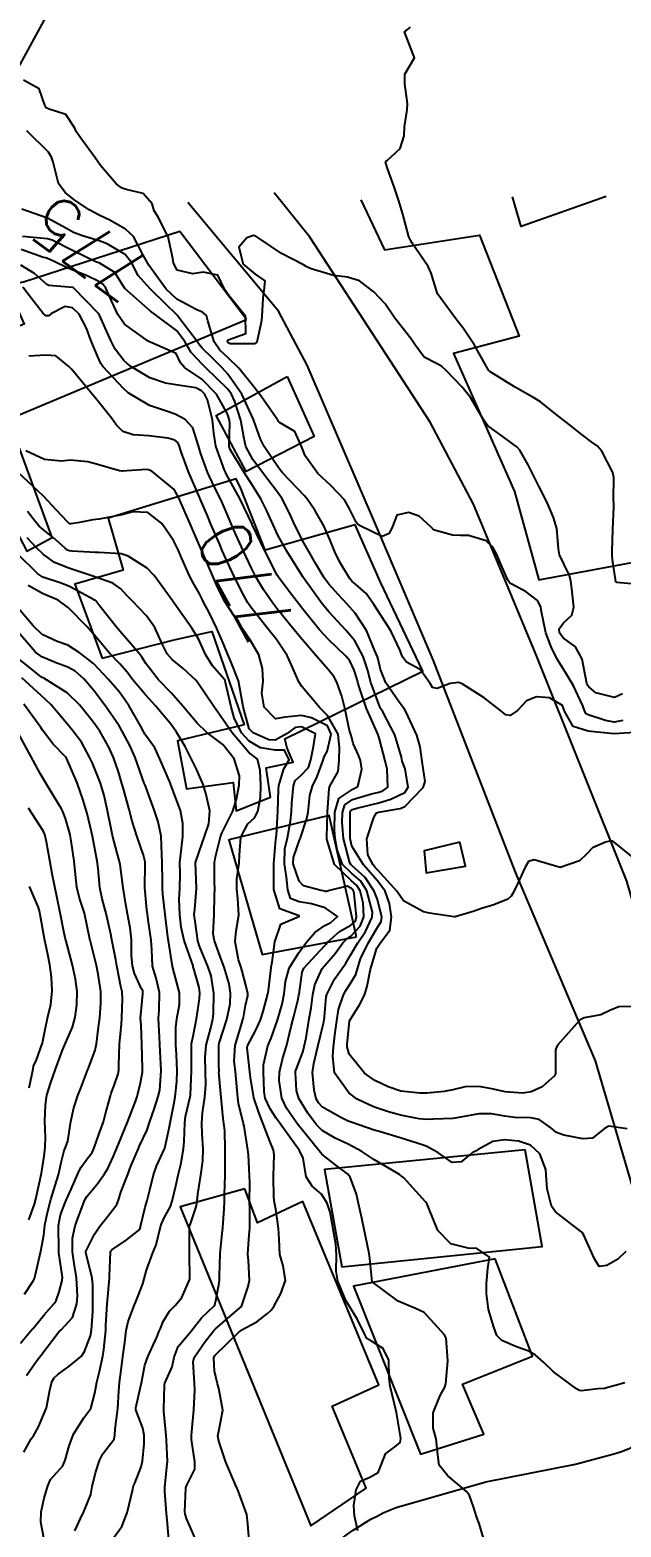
# Model space of a CAD drawing. Header units: metres. Extents: x 318500 to 325275, y 7408834 to 7428799.
# Drawn here: x 323623 to 323668.3, y 7420897.5 to 7421012.5 of the extents above; entities that cross this region are included whole.
import ezdxf
from ezdxf.enums import TextEntityAlignment as Align

# ---------------------------------------------------------------- set-up
doc = ezdxf.new("R2010")
doc.units = ezdxf.units.M
doc.header["$MEASUREMENT"] = 0
doc.linetypes.add('CONTINUO', pattern=[0])
for name, color, linetype in [('Cotas', 45, 'Continuous'), ('Curvas de Nivel 1m', 11, 'Continuous'), ('Curvas de Nivel 5m', 15, 'Continuous'), ('Edificações', 30, 'Continuous'), ('TEXTO', 45, 'Continuous'), ('Vias Primárias', 230, 'Continuous')]:
    doc.layers.add(name, color=color, linetype=linetype)
doc.styles.add('Style-STANDARD', font='STANDARD.shx')

msp = doc.modelspace()

# ---------------------------------------------------------------- linework, layer by layer
at = {"layer": 'Curvas de Nivel 1m', "flags": 128}
for points, elevation in [([(323669.95, 7420969.88), (323668.01, 7420970.07), (323667.95, 7420970.09), (323667.92, 7420970.13), (323667.66, 7420971.83), (323667.64, 7420972.13), (323667.65, 7420972.46), (323667.69, 7420974.13), (323667.77, 7420975.88), (323667.76, 7420976.13), (323667.74, 7420976.42), (323667.78, 7420978.13), (323667.7, 7420978.5), (323666.84, 7420980.15), (323666.48, 7420980.55), (323666.09, 7420980.84), (323665.33, 7420981.41), (323664.35, 7420982.19), (323664.1, 7420982.38), (323663.32, 7420982.99), (323662.13, 7420983.93), (323661.68, 7420984.22), (323660.14, 7420985.1), (323658.25, 7420986.27), (323658.2, 7420986.31), (323658.16, 7420986.38), (323657.08, 7420988.28), (323656.2, 7420989.59), (323655.64, 7420990.3), (323654.24, 7420992.22), (323654.2, 7420992.32), (323653.75, 7420993.82), (323653.51, 7420994.33), (323652.29, 7420996.12), (323652.15, 7420996.35), (323652.03, 7420996.62), (323651.57, 7420998.36), (323651.25, 7420999.44), (323650.94, 7421000.36), (323650.36, 7421001.93), (323650.24, 7421002.37), (323650.3, 7421002.44), (323650.37, 7421002.48), (323651.36, 7421003.39), (323651.68, 7421004.36), (323651.71, 7421005.05), (323651.9, 7421006.36), (323651.94, 7421006.85), (323651.73, 7421008.36), (323651.72, 7421009.1), (323652.48, 7421010.35), (323651.69, 7421012.36), (323652.16, 7421012.7)], 778), ([(323668.44, 7420961.51), (323667.83, 7420961.24), (323666.39, 7420961.59), (323665.84, 7420962.05), (323665.76, 7420962.16), (323665.7, 7420962.3), (323665.33, 7420964.17), (323664.82, 7420965.12), (323663.89, 7420965.81), (323663.61, 7420966.19), (323663.58, 7420966.51), (323663.9, 7420966.97), (323664.54, 7420967.55), (323664.7, 7420968.18), (323664.54, 7420969.59), (323664.46, 7420970.18), (323664.37, 7420970.6), (323663.96, 7420971.45), (323663.6, 7420972.19), (323663.51, 7420972.66), (323663.4, 7420974.2), (323663.15, 7420975.05), (323662.64, 7420976.2), (323662.04, 7420977.41), (323661.62, 7420978.22), (323661.19, 7420979.1), (323660.56, 7420980.23), (323660.33, 7420980.48), (323660.08, 7420980.67), (323659.18, 7420981.34), (323658.1, 7420982.1), (323657.96, 7420982.27), (323657.75, 7420982.62), (323656.76, 7420984.28), (323656.14, 7420985.06), (323654.93, 7420986.31), (323654.53, 7420986.68), (323654.17, 7420986.89), (323653.21, 7420987.38), (323652.5, 7420988.35), (323652.19, 7420988.81), (323650.96, 7420990.36), (323650.23, 7420991.47), (323649.34, 7420992.38), (323648.71, 7420992.86), (323648.25, 7420993.22), (323647.33, 7420993.5), (323646.25, 7420993.63), (323644.55, 7420994.16), (323644.26, 7420994.28), (323644.15, 7420994.34), (323643.94, 7420994.45), (323642.27, 7420995.32), (323640.53, 7420996.51), (323640.29, 7420996.67), (323640.11, 7420996.7), (323639.6, 7420996.52), (323638.99, 7420995.82), (323639.33, 7420994.52), (323640.25, 7420993.73), (323640.99, 7420993.24), (323640.91, 7420992.5), (323640.83, 7420991.9), (323640.76, 7420990.5), (323640.69, 7420990.02), (323640.37, 7420988.51), (323640.18, 7420988.4), (323638.33, 7420988.38), (323638.18, 7420988.47), (323638.15, 7420988.5), (323638.13, 7420988.53), (323638.12, 7420988.6), (323638.18, 7420988.69), (323639.53, 7420989.18), (323639.5, 7420990.52), (323638.23, 7420992.11), (323637.92, 7420992.53), (323637.38, 7420993.67), (323636.25, 7420993.89), (323635.46, 7420993.78), (323634.25, 7420994.05), (323633.98, 7420994.59), (323633.91, 7420994.94), (323633.56, 7420996.6), (323632.76, 7420998.16), (323632.48, 7420998.61), (323632.33, 7420999.14), (323631.65, 7420999.94), (323630.34, 7421000.24), (323630.04, 7421000.35), (323629.6, 7421000.65), (323628.36, 7421002.09), (323627.96, 7421002.67), (323626.78, 7421004.3), (323626.5, 7421004.69), (323626.4, 7421004.95), (323625.7, 7421005.99), (323624.42, 7421006.42), (323624.21, 7421006.52), (323624.11, 7421006.72), (323623.67, 7421007.97), (323622.45, 7421008.64)], 777), ([(323668.47, 7420959.46), (323667.8, 7420959.35), (323667.12, 7420959.46), (323665.81, 7420959.91), (323665.64, 7420959.99), (323665.54, 7420960.16), (323665.4, 7420960.59), (323664.65, 7420962.18), (323663.86, 7420963.5), (323663.41, 7420964.19), (323662.96, 7420965.12), (323662.56, 7420966.2), (323662.19, 7420967.93), (323662.16, 7420968.21), (323661.92, 7420968.69), (323661.05, 7420969.34), (323659.94, 7420969.95), (323659.76, 7420970.07), (323659.62, 7420970.24), (323659.11, 7420971.41), (323658.76, 7420972.26), (323658.48, 7420972.77), (323657.98, 7420973.26), (323656.61, 7420973.67), (323655.99, 7420973.67), (323655.39, 7420973.7), (323654, 7420974.09), (323653.87, 7420974.19), (323653.76, 7420974.32), (323652.82, 7420975.15), (323652.01, 7420975.43), (323651.12, 7420975.24), (323650.79, 7420974.36), (323650.53, 7420973.83), (323649.99, 7420973.61), (323648.34, 7420974.39), (323648.13, 7420974.53), (323648, 7420974.71), (323647.44, 7420975.83), (323647.09, 7420976.41), (323646.04, 7420977.52), (323645.06, 7420978.44), (323644.07, 7420979.79), (323643.81, 7420980.45), (323643.28, 7420981.65), (323642.1, 7420982.35), (323642.04, 7420982.43), (323642.01, 7420982.48), (323641.8, 7420982.78), (323640.59, 7420984.5), (323640.14, 7420985.1), (323638.99, 7420986.52), (323638.17, 7420987.33), (323637.54, 7420987.91), (323637.09, 7420988.55), (323636.6, 7420990.16), (323636.5, 7420990.56), (323636.21, 7420990.83), (323635.77, 7420991.01), (323634.23, 7420991.83), (323633.41, 7420992.6), (323632.26, 7420994.18), (323632.08, 7420994.44), (323631.97, 7420994.61), (323631.63, 7420995.25), (323630.9, 7420996.63), (323630.3, 7420997.21), (323629.09, 7420997.88), (323628.31, 7420998.24), (323627.51, 7420998.68), (323626.33, 7420999.47), (323625.65, 7421000.02), (323625.15, 7421000.71), (323624.74, 7421002.34), (323624.62, 7421002.72), (323624.38, 7421003.1), (323622.72, 7421004.75)], 776), ([(323669.66, 7420948.61), (323667.79, 7420950.13), (323667.68, 7420950.2), (323667.57, 7420950.24), (323667.14, 7420950.14), (323666.13, 7420949.69), (323665.67, 7420949.2), (323665.13, 7420948.7), (323663.65, 7420948.19), (323661.66, 7420948.77), (323661.23, 7420948.64), (323660.95, 7420948.22), (323660.4, 7420946.99), (323660.04, 7420946.23), (323659.88, 7420945.98), (323659.62, 7420945.74), (323658.56, 7420945.31), (323657.61, 7420945.04), (323657.04, 7420944.84), (323655.6, 7420944.39), (323655.51, 7420944.39), (323653.61, 7420944.67), (323653.15, 7420944.79), (323651.62, 7420945.61), (323651.11, 7420946.36), (323649.65, 7420947.98), (323649.45, 7420948.18), (323649.3, 7420948.38), (323648.89, 7420949.16), (323648.81, 7420950.38), (323649.35, 7420952.02), (323649.55, 7420952.37), (323649.71, 7420952.43), (323651.37, 7420952.7), (323651.72, 7420952.86), (323653.13, 7420954.33), (323653.29, 7420954.78), (323653.06, 7420956.33), (323652.9, 7420957.46), (323652.65, 7420958.34), (323651.81, 7420960.15), (323651.69, 7420960.35), (323651.3, 7420960.87), (323650.28, 7420962.37), (323649.85, 7420963.39), (323649.67, 7420964.19), (323649.62, 7420964.37), (323649.43, 7420964.81), (323648.78, 7420966.39), (323647.91, 7420967.72), (323647.31, 7420968.41), (323646.63, 7420969.13), (323645.93, 7420969.9), (323645.54, 7420970.43), (323644.89, 7420971.5), (323644.36, 7420972.45), (323643.98, 7420973.12), (323643.28, 7420974.46), (323642.89, 7420975.34), (323642.32, 7420976.48), (323642.03, 7420976.89), (323640.8, 7420978.5), (323640.06, 7420979.5), (323639.52, 7420980.52), (323639.37, 7420981.23), (323639.14, 7420982.52), (323638.68, 7420983.96), (323638.43, 7420984.53), (323638.14, 7420984.92), (323636.45, 7420986.56), (323636.3, 7420986.7), (323636.16, 7420986.83), (323635.32, 7420987.72), (323634.83, 7420988.58), (323634.19, 7420989.41), (323632.6, 7420990.61), (323632.21, 7420990.91), (323630.24, 7420992.64), (323629.46, 7420993.86), (323628.26, 7420994.6), (323628.07, 7420994.67), (323626.27, 7420995.53), (323624.66, 7420996.34), (323624.29, 7420996.46), (323622.39, 7420996.64)], 774), ([(323669.51, 7420937.51), (323668.15, 7420937.48), (323667.51, 7420937.23), (323666.78, 7420936.87), (323665.5, 7420936.64), (323665.18, 7420936.48), (323664.89, 7420936.17), (323663.47, 7420934.56), (323663.33, 7420934.34), (323663.3, 7420934.19), (323663.28, 7420932.34), (323663.22, 7420932.18), (323662.28, 7420931.34), (323661.42, 7420930.95), (323660.79, 7420930.85), (323659.42, 7420930.95), (323658.52, 7420931.16), (323657.43, 7420931.37), (323656.35, 7420931.35), (323655.42, 7420931.12), (323654.75, 7420930.97), (323653.42, 7420930.85), (323652.89, 7420930.85), (323651.42, 7420931.02), (323650.44, 7420931.34), (323649.43, 7420931.83), (323648.63, 7420932.38), (323647.46, 7420933.84), (323647.29, 7420934.4), (323647.29, 7420934.58), (323647.49, 7420936.4), (323648.26, 7420937.64), (323648.62, 7420938.38), (323648.83, 7420939.08), (323649.08, 7420940.38), (323649.57, 7420941.98), (323649.83, 7420942.37), (323650.58, 7420943.36), (323650.71, 7420944.36), (323650.55, 7420945.43), (323650.21, 7420946.36), (323649.64, 7420947.15), (323649.06, 7420947.8), (323648.56, 7420948.39), (323647.67, 7420949.81), (323647.53, 7420950.4), (323647.52, 7420952.23), (323647.53, 7420952.4), (323647.56, 7420952.54), (323647.7, 7420952.63), (323648.04, 7420952.73), (323649.72, 7420953.16), (323650.66, 7420953.42), (323651.73, 7420953.93), (323651.99, 7420954.35), (323651.75, 7420955.75), (323651.53, 7420956.35), (323651.46, 7420956.66), (323650.96, 7420958.36), (323650.04, 7420960.13), (323649.89, 7420960.37), (323649.81, 7420960.53), (323649.13, 7420962.38), (323648.86, 7420963.39), (323648.53, 7420964.39), (323647.88, 7420965.58), (323647.19, 7420966.41), (323645.91, 7420967.78), (323645.38, 7420968.44), (323643.94, 7420970.43), (323643.89, 7420970.51), (323642.68, 7420972.47), (323641.99, 7420973.7), (323641.61, 7420974.49), (323641.12, 7420975.61), (323640.67, 7420976.5), (323640.04, 7420977.52), (323639.39, 7420978.52), (323638.31, 7420980.29), (323638.25, 7420980.53), (323638.3, 7420982.32), (323638.28, 7420982.53), (323638.11, 7420983.01), (323637.26, 7420984.54), (323636.15, 7420985.68), (323634.82, 7420986.58), (323634.52, 7420986.94), (323634.17, 7420987.65), (323632.32, 7420988.47), (323632.18, 7420988.52), (323632.12, 7420988.55), (323632.02, 7420988.61), (323630.2, 7420989.91), (323629.71, 7420990.65), (323629.24, 7420991.64), (323628.77, 7420992.66), (323628.56, 7420992.98), (323628.25, 7420993.19), (323627.3, 7420993.63), (323626.25, 7420994.06), (323625.8, 7420994.24), (323624.82, 7420994.71), (323624.26, 7420994.96), (323623.93, 7420995.06), (323622.27, 7420995.63)], 773), ([(323668.8, 7420928.12), (323667.39, 7420928.32), (323667.04, 7420928.14), (323666.14, 7420927.39), (323665.38, 7420927.36), (323663.94, 7420927.62), (323663.38, 7420927.84), (323662.94, 7420928.19), (323662.04, 7420928.84), (323661.4, 7420928.95), (323660.16, 7420928.99), (323659.4, 7420929.1), (323658.39, 7420929.26), (323657.4, 7420929.26), (323656.15, 7420929.03), (323655.4, 7420928.91), (323653.94, 7420928.85), (323653.4, 7420928.84), (323652.84, 7420928.88), (323651.4, 7420929.17), (323650.47, 7420929.43), (323649.4, 7420929.78), (323648.98, 7420929.95), (323648.07, 7420930.39), (323647.42, 7420930.87), (323646.34, 7420932.41), (323646.21, 7420933.66), (323646.25, 7420934.41), (323646.38, 7420935.51), (323646.5, 7420936.41), (323646.64, 7420937.27), (323647.01, 7420938.41), (323647.19, 7420938.74), (323647.53, 7420939.24), (323647.97, 7420939.97), (323648.09, 7420940.39), (323648.33, 7420941.16), (323648.91, 7420942.38), (323649.16, 7420942.8), (323649.59, 7420943.5), (323649.92, 7420944.04), (323649.95, 7420944.37), (323649.62, 7420945.72), (323649.38, 7420946.37), (323648.68, 7420947.42), (323647.65, 7420948.33), (323647.57, 7420948.4), (323647.51, 7420948.54), (323647.02, 7420950.41), (323646.92, 7420951.64), (323646.95, 7420952.41), (323647.12, 7420953), (323647.72, 7420953.41), (323649.17, 7420953.83), (323649.73, 7420953.97), (323650.03, 7420954.06), (323650.42, 7420954.36), (323650.38, 7420955.73), (323650.21, 7420956.37), (323649.78, 7420958.04), (323649.7, 7420958.29), (323649.67, 7420958.37), (323649.6, 7420958.56), (323648.78, 7420960.39), (323648.26, 7420961.97), (323648.13, 7420962.4), (323648.07, 7420962.62), (323647.85, 7420963.33), (323647.5, 7420964.05), (323647.2, 7420964.41), (323645.88, 7420965.68), (323645.19, 7420966.44), (323643.91, 7420968.02), (323643.56, 7420968.46), (323642.84, 7420969.38), (323642.04, 7420970.48), (323641.94, 7420970.64), (323640.98, 7420972.49), (323640.03, 7420974.47), (323640.02, 7420974.51), (323640, 7420974.54), (323639.07, 7420976.52), (323638.05, 7420978.36), (323637.96, 7420978.53), (323637.88, 7420978.7), (323637.22, 7420980.54), (323637.07, 7420981.53), (323636.96, 7420982.55), (323636.59, 7420984.09), (323636.36, 7420984.56), (323636.13, 7420984.79), (323635.69, 7420985.02), (323634.14, 7420985.25), (323633.37, 7420985.37), (323632.15, 7420985.78), (323630.76, 7420986.63), (323630.42, 7420986.89), (323630.16, 7420987.12), (323629.5, 7420987.98), (323629.16, 7420988.66), (323628.29, 7420990.59), (323628.25, 7420990.67), (323628.21, 7420990.73), (323626.29, 7420992.69), (323626.24, 7420992.71), (323624.41, 7420992.88), (323624.24, 7420992.96), (323623.31, 7420993.79), (323622.26, 7420994.44)], 772), ([(323668.68, 7420918.69), (323668.07, 7420918.12), (323667.24, 7420917.62), (323666.65, 7420917.54), (323666.28, 7420918.14), (323665.47, 7420919.96), (323665.34, 7420920.16), (323665.28, 7420920.21), (323665.11, 7420920.33), (323663.3, 7420921.74), (323662.99, 7420922.18), (323662.65, 7420923.51), (323662.61, 7420924.19), (323662.54, 7420925), (323662.09, 7420926.2), (323661.37, 7420926.87), (323660.44, 7420927.16), (323659.38, 7420927.27), (323658.47, 7420927.15), (323657.36, 7420926.52), (323657.2, 7420926.42), (323656.9, 7420926.27), (323656.05, 7420925.58), (323655.35, 7420925.53), (323654.25, 7420926.31), (323653.37, 7420926.78), (323652.68, 7420927.02), (323651.38, 7420927.43), (323649.87, 7420927.88), (323649.38, 7420928.02), (323648.28, 7420928.39), (323647.62, 7420928.62), (323647.39, 7420928.71), (323646.81, 7420928.99), (323645.4, 7420929.79), (323645.09, 7420930.1), (323644.92, 7420930.43), (323644.77, 7420931.08), (323644.64, 7420932.43), (323644.74, 7420933.14), (323645.05, 7420934.43), (323645.49, 7420936.23), (323645.52, 7420936.39), (323645.53, 7420936.42), (323645.69, 7420938.25), (323645.73, 7420938.42), (323646.34, 7420939.61), (323646.88, 7420940.41), (323647.17, 7420940.78), (323647.56, 7420941.45), (323648.11, 7420942.39), (323648.7, 7420943.26), (323649.22, 7420944.38), (323649.24, 7420944.75), (323648.81, 7420946.38), (323648.36, 7420947.12), (323647.64, 7420947.74), (323646.95, 7420948.41), (323646.54, 7420949.54), (323646.38, 7420950.42), (323646.33, 7420951.06), (323646.36, 7420952.42), (323646.67, 7420953.47), (323647.73, 7420954.19), (323648.11, 7420954.39), (323648.42, 7420955.72), (323648.32, 7420956.39), (323648.18, 7420956.81), (323647.77, 7420957.71), (323647.63, 7420958.25), (323647.59, 7420958.4), (323647.49, 7420958.7), (323647.12, 7420960.41), (323646.89, 7420961.35), (323646.51, 7420962.42), (323646.28, 7420962.85), (323645.85, 7420963.39), (323644.93, 7420964.44), (323643.88, 7420965.66), (323643.22, 7420966.46), (323641.91, 7420968.08), (323641.59, 7420968.48), (323640.91, 7420969.47), (323640.29, 7420970.5), (323639.95, 7420971.17), (323639.31, 7420972.52), (323638.76, 7420973.75), (323638.43, 7420974.53), (323638.01, 7420975.5), (323637.7, 7420976.22), (323637.56, 7420976.54), (323637.08, 7420977.49), (323636.59, 7420978.55), (323636.07, 7420979.94), (323635.9, 7420980.56), (323635.45, 7420981.93), (323634.88, 7420982.58), (323634.11, 7420983), (323633.51, 7420983.2), (323632.12, 7420983.66), (323630.49, 7420984.63), (323630.13, 7420984.95), (323628.54, 7420986.66), (323628.39, 7420986.89), (323628.17, 7420987.39), (323627.64, 7420988.68), (323627.29, 7420989.59), (323626.72, 7420990.68), (323626.22, 7420991.15), (323625.67, 7420991.25), (323624.61, 7420990.71), (323624.38, 7420990.55), (323624.21, 7420990.54), (323623.97, 7420990.72), (323623.08, 7420991.88), (323622.4, 7420992.75)], 771), ([(323657.89, 7420896.25), (323657.42, 7420897.82), (323657.26, 7420898.26), (323657, 7420899.08), (323656.7, 7420899.96), (323656.46, 7420900.27), (323655.03, 7420901.46), (323654.37, 7420902.3), (323654.27, 7420903.08), (323654.12, 7420904.3), (323653.91, 7420905.14), (323653.89, 7420906.31), (323654.44, 7420907.63), (323654.8, 7420908.29), (323654.88, 7420908.54), (323655.02, 7420910.29), (323654.9, 7420912.03), (323654.77, 7420912.3), (323653.2, 7420914), (323652.55, 7420914.33), (323651.21, 7420914.88), (323649.23, 7420916.37), (323649.04, 7420918.16), (323649.02, 7420918.37), (323648.97, 7420918.66), (323648.61, 7420920.38), (323648.42, 7420921.25), (323648.18, 7420922.39), (323648.01, 7420923.09), (323647.54, 7420924.4), (323647.33, 7420924.65), (323646.42, 7420925.33), (323645.36, 7420926.18), (323645.14, 7420926.42), (323644.19, 7420927.62), (323643.52, 7420928.45), (323643.46, 7420928.52), (323643.39, 7420928.62), (323642.65, 7420929.71), (323642.29, 7420930.47), (323642.08, 7420931.82), (323642.11, 7420932.47), (323642.36, 7420933.56), (323642.64, 7420934.46), (323643, 7420935.98), (323643.14, 7420936.46), (323643.22, 7420936.73), (323643.51, 7420937.97), (323643.6, 7420938.37), (323643.62, 7420938.45), (323643.84, 7420940.15), (323643.98, 7420940.44), (323645.57, 7420942.17), (323645.68, 7420942.3), (323645.77, 7420942.42), (323646.72, 7420943.28), (323647.59, 7420943.76), (323647.93, 7420944.06), (323648.03, 7420944.39), (323647.84, 7420946.18), (323647.79, 7420946.4), (323647.73, 7420946.5), (323647.63, 7420946.58), (323647.29, 7420946.75), (323645.94, 7420946.42), (323645.71, 7420946.34), (323645.63, 7420946.35), (323645.58, 7420946.37), (323645.3, 7420946.42), (323643.96, 7420946.78), (323643.63, 7420947.13), (323643.16, 7420948.46), (323643.17, 7420948.95), (323643.68, 7420950.35), (323643.71, 7420950.42), (323643.73, 7420950.45), (323644.2, 7420951.94), (323644.3, 7420952.44), (323644.44, 7420953.72), (323644.65, 7420954.44), (323645.01, 7420955.17), (323645.45, 7420956.43), (323645.53, 7420956.67), (323645.77, 7420957.09), (323646.08, 7420958.43), (323645.79, 7420959.05), (323644.56, 7420959.68), (323643.8, 7420959.86), (323642.54, 7420959.72), (323641.8, 7420959.59), (323640.94, 7420960.49), (323640.76, 7420961.56), (323640.85, 7420962.49), (323640.81, 7420963.45), (323640.52, 7420964.5), (323639.88, 7420965.62), (323639.26, 7420966.52), (323637.98, 7420968.47), (323637.94, 7420968.53), (323637.92, 7420968.57), (323637.28, 7420969.89), (323636.99, 7420970.54), (323636.25, 7420972.27), (323636.13, 7420972.56), (323635.98, 7420972.92), (323635.24, 7420974.57), (323634.87, 7420975.44), (323634.39, 7420976.58), (323634.03, 7420977.2), (323632.31, 7420978.61), (323632.05, 7420978.73), (323631.91, 7420978.75), (323630.4, 7420978.63), (323630.08, 7420978.61), (323630.05, 7420978.61), (323629.82, 7420978.64), (323628.06, 7420979.15), (323627.4, 7420979.34), (323626.06, 7420979.46), (323625.37, 7420979.39), (323624.06, 7420979.5), (323622.64, 7420980.17)], 769), ([(323648.11, 7420897.25), (323647.86, 7420898.39), (323647.81, 7420899.2), (323648, 7420900.39), (323648.33, 7420901.07), (323649.03, 7420901.38), (323649.67, 7420901.72), (323649.94, 7420902.36), (323650.25, 7420903.15), (323651.06, 7420903.77), (323651.36, 7420904.04), (323651.42, 7420904.34), (323651.09, 7420906.34), (323650.6, 7420908.35), (323650.53, 7420908.94), (323650.49, 7420910.35), (323650.06, 7420911.26), (323649.16, 7420911.8), (323648.81, 7420912.01), (323648.63, 7420912.38), (323648.09, 7420913.48), (323647.52, 7420914.4), (323647.21, 7420914.94), (323646.58, 7420916.41), (323646.45, 7420917.19), (323646.47, 7420918.41), (323646.42, 7420919.25), (323646.23, 7420920.41), (323645.99, 7420921.72), (323645.77, 7420922.42), (323645.32, 7420923.09), (323644.61, 7420923.72), (323644.15, 7420924.44), (323643.92, 7420925.87), (323643.65, 7420926.45), (323643.37, 7420926.84), (323642.19, 7420928.47), (323641.86, 7420928.94), (323641.4, 7420929.66), (323641.02, 7420930.48), (323640.93, 7420930.97), (323640.87, 7420932.49), (323640.89, 7420933.04), (323641.21, 7420934.48), (323641.29, 7420934.66), (323641.48, 7420935.09), (323641.96, 7420936.47), (323642.3, 7420937.68), (323642.46, 7420938.47), (323642.58, 7420939.42), (323642.86, 7420940.46), (323643.56, 7420941.61), (323644.18, 7420942.44), (323644.82, 7420943.19), (323645.59, 7420943.73), (323646.05, 7420943.96), (323646.55, 7420944.41), (323645.61, 7420945.08), (323644.56, 7420945.39), (323643.61, 7420945.54), (323642.96, 7420945.81), (323642.75, 7420946.46), (323642.65, 7420947.45), (323642.49, 7420948.47), (323642.52, 7420949.61), (323642.72, 7420950.46), (323642.96, 7420951.73), (323643.02, 7420952.46), (323643.06, 7420953.11), (323643.17, 7420954.46), (323643.32, 7420954.87), (323643.74, 7420955.25), (323644.33, 7420955.87), (323644.5, 7420956.44), (323644.73, 7420957.48), (323644.87, 7420958.44), (323643.79, 7420958.98), (323643.3, 7420958.94), (323642.69, 7420958.47), (323641.77, 7420957.96), (323641.28, 7420957.99), (323640.08, 7420958.51), (323639.78, 7420958.83), (323639.32, 7420960.51), (323639.21, 7420961.12), (323638.95, 7420962.52), (323638.37, 7420964.01), (323638.15, 7420964.53), (323637.87, 7420965.22), (323637.3, 7420966.54), (323636.71, 7420967.75), (323636.27, 7420968.55), (323636.16, 7420968.79), (323635.93, 7420969.25), (323635.45, 7420970.09), (323635.21, 7420970.57), (323634.62, 7420971.92), (323634.33, 7420972.58), (323633.98, 7420973.3), (323633.07, 7420974.6), (323632.01, 7420975.43), (323630.86, 7420975.48), (323630.01, 7420975.26), (323628.28, 7420974.94), (323628, 7420974.91), (323627.79, 7420974.88), (323626.76, 7420974.68), (323626.12, 7420974.57), (323626, 7420974.58), (323625.93, 7420974.62), (323625.85, 7420974.69), (323624.96, 7420975.65), (323624.02, 7420976.67), (323623.99, 7420976.7), (323623.97, 7420976.72), (323622.05, 7420978.51)], 768), ([(323639.77, 7420896.49), (323639.69, 7420897.78), (323639.6, 7420898.49), (323639.01, 7420900.11), (323638.9, 7420900.4), (323638.86, 7420900.5), (323638.74, 7420900.78), (323637.99, 7420902.52), (323637.46, 7420904.13), (323637.38, 7420904.53), (323637.46, 7420904.91), (323637.75, 7420906.52), (323637.46, 7420908.18), (323637.35, 7420908.53), (323637.13, 7420909.52), (323637.07, 7420910.53), (323637.15, 7420910.71), (323638.99, 7420912.5), (323639.09, 7420912.59), (323639.17, 7420912.65), (323640.37, 7420913.3), (323641.19, 7420913.93), (323641.48, 7420914.19), (323641.67, 7420914.47), (323642.22, 7420915.46), (323642.56, 7420916.46), (323642.38, 7420917.6), (323642.14, 7420918.47), (323642.08, 7420919.65), (323642.04, 7420920.47), (323641.83, 7420921.94), (323641.73, 7420922.47), (323641.68, 7420922.84), (323641.65, 7420924.48), (323641.71, 7420926.12), (323641.66, 7420926.48), (323641.37, 7420927.18), (323640.85, 7420928.49), (323640.51, 7420929.38), (323640.14, 7420930.49), (323639.88, 7420932.05), (323639.83, 7420932.5), (323639.63, 7420934.33), (323639.66, 7420934.5), (323640.3, 7420935.68), (323640.66, 7420936.49), (323640.86, 7420937.12), (323641.21, 7420938.48), (323641.26, 7420938.75), (323641.48, 7420940.48), (323641.48, 7420940.55), (323641.55, 7420940.91), (323641.75, 7420942.48), (323642.22, 7420943.84), (323643.6, 7420944.43), (323643.62, 7420944.43), (323643.63, 7420944.45), (323643.61, 7420944.46), (323642.14, 7420945.01), (323641.68, 7420946.48), (323641.67, 7420948.46), (323641.67, 7420948.48), (323641.82, 7420950.34), (323641.84, 7420950.48), (323641.87, 7420950.67), (323641.99, 7420952.48), (323642.04, 7420954.16), (323642.05, 7420954.48), (323642.45, 7420955.77), (323642.86, 7420956.46), (323642.48, 7420957.18), (323641.77, 7420957.18), (323640.65, 7420957.38), (323639.77, 7420957.88), (323639.18, 7420958.52), (323638.64, 7420959.68), (323638.4, 7420960.52), (323637.97, 7420962.4), (323637.93, 7420962.53), (323637.84, 7420962.68), (323636.97, 7420963.66), (323636.44, 7420964.55), (323635.88, 7420965.74), (323635.38, 7420966.57), (323634.03, 7420968.47), (323633.94, 7420968.59), (323633.94, 7420968.61), (323633.92, 7420968.63), (323632.48, 7420970.6), (323631.95, 7420971.16), (323630.49, 7420972.1), (323629.96, 7420972.27), (323628.25, 7420972.38), (323627.97, 7420972.38), (323626.2, 7420972.46), (323625.97, 7420972.5), (323625.84, 7420972.56), (323625.65, 7420972.69), (323624.76, 7420973.49), (323623.99, 7420974.11), (323623.67, 7420974.4), (323623.39, 7420974.73), (323622.77, 7420975.51)], 767), ([(323635.69, 7420896.55), (323634.98, 7420898.19), (323634.86, 7420898.56), (323634.84, 7420898.71), (323634.93, 7420900.56), (323634.94, 7420900.63), (323635.01, 7420900.81), (323635.61, 7420901.97), (323635.6, 7420902.55), (323635.36, 7420904.26), (323635.36, 7420904.56), (323635.39, 7420904.88), (323635.53, 7420906.55), (323635.6, 7420908.06), (323635.58, 7420908.55), (323635.47, 7420910.23), (323635.56, 7420910.55), (323636.41, 7420911.79), (323636.98, 7420912.53), (323637.07, 7420912.63), (323637.17, 7420912.74), (323638.13, 7420913.57), (323639.2, 7420914.48), (323639.71, 7420916.01), (323639.81, 7420916.49), (323639.73, 7420918.01), (323639.69, 7420918.5), (323639.79, 7420919.98), (323639.82, 7420920.49), (323639.82, 7420921.98), (323639.81, 7420922.5), (323639.82, 7420924), (323639.81, 7420924.5), (323639.72, 7420926.13), (323639.69, 7420926.5), (323639.39, 7420928.32), (323639.35, 7420928.5), (323638.97, 7420930.07), (323638.91, 7420930.51), (323638.86, 7420931.07), (323638.72, 7420932.51), (323638.64, 7420933.32), (323638.7, 7420934.51), (323639.21, 7420936.23), (323639.3, 7420936.5), (323639.34, 7420936.66), (323639.51, 7420937.59), (323639.67, 7420938.35), (323639.67, 7420938.5), (323639.53, 7420939.14), (323639.25, 7420940.21), (323639.16, 7420940.51), (323638.96, 7420941.1), (323638.7, 7420942.51), (323638.78, 7420943.31), (323638.99, 7420944.51), (323638.91, 7420945.8), (323638.83, 7420946.51), (323638.83, 7420947.31), (323639, 7420948.51), (323639.03, 7420949.14), (323639.13, 7420950.51), (323639.69, 7420951.54), (323640.19, 7420952), (323640.45, 7420952.49), (323640.65, 7420953.55), (323640.68, 7420954.49), (323640.63, 7420955.62), (323640.43, 7420956.5), (323640.05, 7420956.79), (323639.76, 7420957), (323638.47, 7420958.52), (323637.79, 7420959.51), (323637.06, 7420960.54), (323635.84, 7420962.36), (323635.69, 7420962.56), (323634.72, 7420963.45), (323633.86, 7420964.15), (323633.48, 7420964.59), (323633.11, 7420965.36), (323632.54, 7420966.6), (323631.9, 7420967.5), (323630.82, 7420968.63), (323630.38, 7420969.08), (323629.93, 7420969.57), (323629.31, 7420970.02), (323627.94, 7420970.5), (323627.41, 7420970.68), (323625.95, 7420971.16), (323624.85, 7420971.6), (323623.96, 7420972.23), (323623.47, 7420972.73), (323622.73, 7420973.49)], 766), ([(323629.31, 7420896.63), (323630, 7420897.59), (323630.42, 7420898.62), (323630.85, 7420900.45), (323630.88, 7420900.61), (323630.91, 7420900.71), (323631.01, 7420900.91), (323631.49, 7420902.15), (323631.59, 7420902.6), (323631.72, 7420903.94), (323631.72, 7420904.6), (323631.62, 7420905.14), (323631.09, 7420906.55), (323631.08, 7420906.6), (323631.09, 7420906.68), (323631.45, 7420908.27), (323631.51, 7420908.6), (323631.77, 7420909.97), (323632, 7420910.6), (323632.69, 7420912.12), (323632.88, 7420912.58), (323632.97, 7420912.79), (323633.18, 7420913.31), (323633.66, 7420914.11), (323634.12, 7420914.57), (323634.61, 7420915.16), (323635.23, 7420916.56), (323635.19, 7420918.56), (323635.19, 7420918.62), (323635.2, 7420920.56), (323635.21, 7420920.63), (323635.28, 7420920.82), (323635.72, 7420922.13), (323635.8, 7420922.55), (323635.85, 7420923.09), (323636.08, 7420924.55), (323636.22, 7420925.67), (323636.24, 7420926.55), (323636.18, 7420927.74), (323636.15, 7420928.55), (323636.19, 7420929.34), (323636.38, 7420930.55), (323636.46, 7420931.51), (323636.43, 7420932.55), (323636.41, 7420933.6), (323636.49, 7420934.54), (323636.83, 7420935.88), (323636.99, 7420936.54), (323637.05, 7420936.98), (323637.08, 7420938.54), (323636.86, 7420939.87), (323636.64, 7420940.54), (323635.98, 7420942.14), (323635.84, 7420942.56), (323635.6, 7420944.23), (323635.56, 7420944.56), (323635.56, 7420944.6), (323635.6, 7420944.95), (323635.73, 7420946.56), (323635.65, 7420948.56), (323636.17, 7420950.06), (323636.34, 7420950.55), (323636.69, 7420951.54), (323636.76, 7420952.54), (323636.48, 7420953.79), (323636.26, 7420954.55), (323635.75, 7420955.72), (323635.33, 7420956.56), (323634.87, 7420957.47), (323634.19, 7420958.58), (323633.79, 7420959.15), (323632.6, 7420960.6), (323631.82, 7420961.43), (323630.82, 7420962.63), (323630.41, 7420963.19), (323629.85, 7420963.83), (323629.07, 7420964.65), (323627.88, 7420966.04), (323627.32, 7420966.68), (323625.91, 7420968.13), (323625.11, 7420968.7), (323624.27, 7420969.06), (323623.92, 7420969.21), (323622.83, 7420969.83)], 764), ([(323626.39, 7420897.25), (323626.99, 7420898.53), (323627.04, 7420898.61), (323627.06, 7420898.66), (323627.62, 7420900.04), (323627.74, 7420900.65), (323627.99, 7420901.69), (323628.3, 7420902.65), (323628.54, 7420903.15), (323629.06, 7420903.82), (323629.41, 7420904.29), (323629.47, 7420904.63), (323629.49, 7420905.05), (323629.69, 7420906.63), (323629.78, 7420907.96), (323629.83, 7420908.63), (323629.97, 7420909.8), (323630.08, 7420910.63), (323630.25, 7420911.71), (323630.35, 7420912.62), (323630.49, 7420913.31), (323630.98, 7420914.61), (323631.05, 7420914.77), (323631.21, 7420915.17), (323631.61, 7420916.22), (323631.72, 7420916.6), (323631.91, 7420917.27), (323632.38, 7420918.59), (323632.63, 7420919.22), (323632.98, 7420920.58), (323633.04, 7420920.82), (323633.29, 7420921.33), (323633.73, 7420922.15), (323633.88, 7420922.57), (323634.14, 7420923.75), (323634.33, 7420924.57), (323634.53, 7420925.38), (323634.75, 7420926.57), (323634.8, 7420927.13), (323634.83, 7420928.57), (323634.89, 7420929.07), (323635.26, 7420930.56), (323635.27, 7420930.7), (323635.36, 7420932.56), (323635.36, 7420932.64), (323635.35, 7420934.56), (323635.36, 7420934.67), (323635.48, 7420935.23), (323635.75, 7420936.56), (323635.98, 7420938.09), (323636, 7420938.55), (323635.93, 7420938.96), (323635.54, 7420940.41), (323635.49, 7420940.56), (323635.47, 7420940.63), (323634.78, 7420942.57), (323634.56, 7420943.59), (323634.47, 7420944.57), (323634.42, 7420945.76), (323634.45, 7420946.57), (323634.48, 7420947.73), (323634.47, 7420948.57), (323634.58, 7420949.66), (323634.7, 7420950.57), (323634.69, 7420951.57), (323634.52, 7420952.57), (323633.77, 7420954.53), (323633.75, 7420954.58), (323633.73, 7420954.62), (323632.9, 7420956.59), (323632.54, 7420957.37), (323631.78, 7420958.43), (323631.71, 7420958.54), (323631.66, 7420958.61), (323631.53, 7420958.87), (323630.55, 7420960.63), (323629.83, 7420961.65), (323628.96, 7420962.65), (323627.85, 7420963.82), (323627.38, 7420964.2), (323626.72, 7420964.68), (323625.87, 7420965.25), (323625.04, 7420965.53), (323623.88, 7420966.08), (323623.21, 7420966.73), (323621.91, 7420968.25)], 763), ([(323624.01, 7420896.7), (323623.79, 7420897.9), (323623.81, 7420898.71), (323624.05, 7420899.75), (323624.33, 7420900.7), (323624.54, 7420901.18), (323625.03, 7420901.73), (323625.47, 7420902.25), (323625.66, 7420902.68), (323625.96, 7420903.77), (323626.31, 7420904.67), (323627.08, 7420905.93), (323627.41, 7420906.33), (323627.62, 7420906.65), (323627.93, 7420907.83), (323628.08, 7420908.65), (323628.29, 7420909.49), (323628.56, 7420910.65), (323628.63, 7420911.17), (323628.77, 7420912.64), (323628.79, 7420913.03), (323628.88, 7420914.64), (323628.9, 7420914.94), (323629.07, 7420916.64), (323629.07, 7420916.8), (323629.14, 7420918.64), (323629.17, 7420918.73), (323629.25, 7420918.82), (323630.33, 7420919.56), (323631.28, 7420920.31), (323631.41, 7420920.48), (323631.45, 7420920.61), (323631.8, 7420922.11), (323631.94, 7420922.6), (323632.16, 7420923.44), (323632.43, 7420924.59), (323632.68, 7420925.25), (323633.28, 7420926.58), (323633.3, 7420926.64), (323633.36, 7420926.85), (323633.67, 7420928.29), (323633.72, 7420928.58), (323633.99, 7420929.99), (323634.1, 7420930.57), (323634.24, 7420931.76), (323634.26, 7420932.57), (323634.2, 7420933.82), (323634.16, 7420934.57), (323634.16, 7420935.9), (323634.23, 7420936.57), (323634.43, 7420937.65), (323634.43, 7420938.57), (323634.02, 7420940.09), (323633.89, 7420940.58), (323633.59, 7420942.56), (323633.58, 7420942.58), (323633.57, 7420942.66), (323633.33, 7420944.58), (323633.16, 7420946.13), (323633.12, 7420946.59), (323633.12, 7420947.09), (323633.1, 7420948.59), (323633.08, 7420949.16), (323633.02, 7420950.59), (323632.79, 7420951.69), (323632.48, 7420952.6), (323631.76, 7420954.58), (323631.75, 7420954.61), (323631.73, 7420954.67), (323631.04, 7420956.62), (323630.64, 7420957.5), (323630.03, 7420958.64), (323629.79, 7420959.06), (323628.7, 7420960.65), (323627.83, 7420961.8), (323627.08, 7420962.67), (323626.42, 7420963.25), (323625.85, 7420963.57), (323625.03, 7420963.88), (323623.86, 7420964.37), (323623.39, 7420964.72), (323621.89, 7420966.44)], 762), ([(323622.48, 7420903.3), (323623.06, 7420904.3), (323623.23, 7420904.55), (323623.34, 7420904.72), (323623.61, 7420905.24), (323624.22, 7420906.7), (323624.47, 7420908.06), (323624.64, 7420908.7), (323624.82, 7420908.99), (323625.13, 7420909.27), (323625.95, 7420909.86), (323626.92, 7420910.66), (323627.15, 7420911.01), (323627.61, 7420912.21), (323627.68, 7420912.65), (323627.77, 7420914.07), (323627.79, 7420914.65), (323627.78, 7420916.1), (323627.72, 7420916.66), (323627.25, 7420918.62), (323627.24, 7420918.65), (323627.25, 7420918.7), (323627.9, 7420920.03), (323628.33, 7420920.65), (323628.75, 7420921.19), (323629.3, 7420921.87), (323629.63, 7420922.31), (323629.76, 7420922.63), (323629.94, 7420923.26), (323630.46, 7420924.62), (323630.71, 7420925.24), (323631.28, 7420926.61), (323631.36, 7420926.8), (323631.94, 7420928.05), (323632.14, 7420928.6), (323632.51, 7420929.7), (323632.8, 7420930.59), (323632.92, 7420931.09), (323633.03, 7420932.59), (323632.96, 7420934.09), (323632.92, 7420934.59), (323632.89, 7420935.16), (323632.83, 7420936.59), (323632.86, 7420937.23), (323632.89, 7420938.59), (323632.63, 7420939.69), (323632.36, 7420940.6), (323632.3, 7420941.85), (323632.27, 7420942.6), (323632.04, 7420944.16), (323631.98, 7420944.6), (323631.93, 7420944.93), (323631.78, 7420946.61), (323631.79, 7420948.46), (323631.79, 7420948.61), (323631.66, 7420949.14), (323631.17, 7420950.62), (323630.81, 7420951.74), (323630.56, 7420952.63), (323630.13, 7420954.23), (323630.01, 7420954.64), (323629.74, 7420955.53), (323629.36, 7420956.64), (323629.01, 7420957.41), (323628.31, 7420958.65), (323627.79, 7420959.4), (323626.76, 7420960.68), (323625.82, 7420961.6), (323624.01, 7420962.72), (323623.89, 7420962.77), (323623.84, 7420962.79), (323623.55, 7420963.02), (323621.86, 7420964.39)], 761), ([(323622.22, 7420911.67), (323623.13, 7420912.72), (323623.15, 7420912.74), (323623.17, 7420912.76), (323624.05, 7420913.84), (323624.81, 7420914.7), (323624.96, 7420914.93), (323625.21, 7420915.59), (323625.44, 7420916.47), (323625.45, 7420916.69), (323625.42, 7420916.88), (323625.24, 7420918.08), (323625.16, 7420918.6), (323625.17, 7420918.69), (323625.17, 7420918.77), (323625.14, 7420920.69), (323625.29, 7420921.52), (323625.62, 7420922.37), (323625.75, 7420922.68), (323626.13, 7420923.49), (323626.64, 7420924.67), (323626.86, 7420925.14), (323627.35, 7420925.8), (323627.72, 7420926.29), (323627.89, 7420926.65), (323628.27, 7420927.75), (323628.59, 7420928.65), (323628.76, 7420929.27), (323629.13, 7420930.64), (323629.2, 7420930.85), (323629.42, 7420931.45), (323629.72, 7420932.35), (323629.77, 7420932.63), (323629.78, 7420932.97), (323629.82, 7420934.63), (323629.97, 7420936.15), (323630, 7420936.63), (323630.05, 7420938.09), (323630.03, 7420938.63), (323629.94, 7420939.05), (323629.63, 7420940.64), (323629.55, 7420941.08), (323629.24, 7420942.64), (323629.16, 7420943.06), (323628.81, 7420944.65), (323628.5, 7420945.77), (323628.31, 7420946.65), (323628.18, 7420948.11), (323628.11, 7420948.66), (323627.76, 7420950.58), (323627.74, 7420950.66), (323627.68, 7420950.92), (323627.35, 7420952.32), (323627.25, 7420952.67), (323627.04, 7420953.34), (323626.58, 7420954.68), (323625.76, 7420956.59), (323625.69, 7420956.69), (323624.73, 7420957.66), (323623.91, 7420958.72), (323623.78, 7420958.92), (323622.49, 7420960.73)], 759), ([(323622.53, 7420915.41), (323623.23, 7420916.46), (323623.31, 7420916.63), (323623.33, 7420916.72), (323623.35, 7420916.84), (323623.79, 7420918.71), (323624.01, 7420919.96), (323624.1, 7420920.71), (323624.29, 7420921.7), (323624.56, 7420922.7), (323625.13, 7420924.5), (323625.18, 7420924.69), (323625.21, 7420924.82), (323625.34, 7420925.52), (323625.59, 7420926.45), (323625.69, 7420926.69), (323625.87, 7420927.18), (323626.08, 7420928.68), (323626.33, 7420929.74), (323626.64, 7420930.67), (323626.85, 7420931.24), (323627.39, 7420932.66), (323627.44, 7420932.78), (323627.96, 7420934.15), (323628.05, 7420934.65), (323628.21, 7420935.92), (323628.31, 7420936.65), (323628.4, 7420937.76), (323628.39, 7420938.65), (323628.19, 7420939.99), (323628.05, 7420940.65), (323627.57, 7420942.59), (323627.55, 7420942.66), (323627.55, 7420942.68), (323627.14, 7420944.67), (323626.76, 7420945.82), (323626.56, 7420946.68), (323626.43, 7420947.89), (323626.35, 7420948.68), (323626.12, 7420950.24), (323626.03, 7420950.68), (323625.97, 7420950.97), (323625.69, 7420951.94), (323625.49, 7420952.49), (323625.37, 7420952.69), (323624.82, 7420953.6), (323624.14, 7420954.71), (323623.74, 7420955.39), (323623.02, 7420956.73), (323622.11, 7420958.41)], 758), ([(323622.88, 7420921.13), (323623.3, 7420922.34), (323623.4, 7420922.72), (323623.43, 7420922.84), (323623.83, 7420924.71), (323624.04, 7420926.02), (323624.12, 7420926.71), (323624.14, 7420927.48), (323624.11, 7420928.71), (323624.14, 7420929.97), (323624.26, 7420930.71), (323624.53, 7420931.6), (323624.91, 7420932.7), (323625.45, 7420934.15), (323625.69, 7420934.69), (323626.23, 7420935.93), (323626.42, 7420936.68), (323626.55, 7420937.63), (323626.57, 7420938.67), (323626.46, 7420939.6), (323626.23, 7420940.68), (323625.73, 7420942.53), (323625.69, 7420942.69), (323625.58, 7420943.15), (323625.28, 7420944.69), (323625, 7420946.09), (323624.86, 7420946.7), (323624.65, 7420947.69), (323624.48, 7420948.71), (323624.22, 7420950.16), (323624.1, 7420950.71), (323623.98, 7420951.01), (323623.69, 7420951.42), (323622.85, 7420952.73)], 757), ([(323622.89, 7420931.26), (323623.19, 7420932.72), (323623.24, 7420932.92), (323623.45, 7420933.42), (323623.92, 7420934.71), (323624.18, 7420936), (323624.34, 7420936.71), (323624.56, 7420937.65), (323624.65, 7420938.7), (323624.6, 7420939.77), (323624.49, 7420940.71), (323624.33, 7420941.49), (323624.07, 7420942.71), (323623.75, 7420944.57), (323623.72, 7420944.72), (323623.7, 7420944.82), (323623.6, 7420945.1), (323622.93, 7420946.73)], 756)]:
    msp.add_lwpolyline(points, dxfattribs=dict(at, elevation=elevation))
at = {"layer": 'Curvas de Nivel 5m', "flags": 128}
for points, elevation in [([(323669.35, 7420958.56), (323667.79, 7420958.45), (323666.25, 7420958.61), (323665.8, 7420958.66), (323664.64, 7420959.02), (323663.97, 7420960.19), (323663.82, 7420960.61), (323662.83, 7420961.2), (323661.83, 7420961.29), (323661.06, 7420960.98), (323660.37, 7420960.23), (323659.81, 7420959.86), (323659.47, 7420959.91), (323659.06, 7420960.25), (323657.82, 7420961.2), (323656.12, 7420962.29), (323655.84, 7420962.38), (323655.2, 7420962.3), (323654.22, 7420961.92), (323653.84, 7420962.01), (323653.66, 7420962.32), (323652.91, 7420963.39), (323651.86, 7420963.96), (323651.56, 7420964.35), (323651.34, 7420964.89), (323650.64, 7420966.36), (323649.91, 7420967.51), (323649.36, 7420968.38), (323648.77, 7420969.23), (323647.94, 7420969.94), (323647.69, 7420970.15), (323647.49, 7420970.41), (323646.75, 7420971.63), (323646.35, 7420972.42), (323645.98, 7420973.36), (323645.51, 7420974.43), (323644.83, 7420975.63), (323644.26, 7420976.45), (323644.02, 7420976.71), (323642.35, 7420978.48), (323642.06, 7420978.84), (323640.94, 7420980.5), (323640.66, 7420981.07), (323640.13, 7420982.51), (323640.1, 7420982.59), (323639.21, 7420984.52), (323638.15, 7420986.06), (323637.71, 7420986.54), (323636.93, 7420987.31), (323636.18, 7420988.07), (323635.95, 7420988.34), (323635.79, 7420988.57), (323634.47, 7420990.32), (323634.26, 7420990.59), (323634.21, 7420990.64), (323633.35, 7420991.47), (323632.24, 7420992.56), (323632.18, 7420992.61), (323631.27, 7420993.65), (323630.74, 7420994.63), (323630.27, 7420995.26), (323628.87, 7420996.07), (323628.28, 7420996.29), (323626.98, 7420996.68), (323626.29, 7420996.93), (323625.75, 7420997.25), (323624.31, 7420998.04), (323622.34, 7420998.73)], 775), ([(323668.62, 7420908.62), (323667.12, 7420908.19), (323667.07, 7420908.18), (323666.55, 7420908.14), (323665.29, 7420907.99), (323665.12, 7420908.03), (323664.9, 7420908.16), (323663.14, 7420909.46), (323662.36, 7420910.19), (323661.73, 7420910.77), (323661.16, 7420911.08), (323660.31, 7420911.38), (323659.17, 7420911.85), (323658.79, 7420912.24), (323658.55, 7420912.88), (323658.16, 7420914.25), (323658, 7420915.47), (323658, 7420916.25), (323658.1, 7420917.39), (323658.22, 7420918.25), (323657.26, 7420918.92), (323656.58, 7420918.95), (323655.26, 7420919.29), (323654.27, 7420920.31), (323653.55, 7420922.07), (323653.45, 7420922.32), (323653.4, 7420922.4), (323653.31, 7420922.51), (323651.65, 7420924.34), (323651.33, 7420924.61), (323650.75, 7420924.94), (323649.35, 7420925.77), (323648.42, 7420926.38), (323647.37, 7420926.94), (323646.38, 7420927.4), (323645.38, 7420928), (323644.95, 7420928.43), (323644.28, 7420929.32), (323643.59, 7420930.45), (323643.42, 7420931.05), (323643.33, 7420932.45), (323643.34, 7420932.55), (323643.45, 7420932.8), (323643.89, 7420934.01), (323644.01, 7420934.44), (323644.15, 7420935.11), (323644.37, 7420936.44), (323644.53, 7420937.41), (323644.66, 7420938.43), (323644.81, 7420939.16), (323645.38, 7420940.42), (323645.55, 7420940.64), (323646.39, 7420941.58), (323646.98, 7420942.41), (323647.27, 7420942.7), (323647.58, 7420942.92), (323648.31, 7420943.67), (323648.58, 7420944.39), (323648.53, 7420945.47), (323648.3, 7420946.39), (323648.05, 7420946.81), (323647.64, 7420947.16), (323646.33, 7420948.41), (323645.75, 7420950.35), (323645.74, 7420950.43), (323645.74, 7420950.49), (323645.79, 7420952.43), (323645.91, 7420954.25), (323645.96, 7420954.43), (323646.6, 7420955.56), (323646.68, 7420956.42), (323646.72, 7420957.36), (323646.62, 7420958.42), (323645.8, 7420959.86), (323645.21, 7420960.44), (323643.83, 7420962.07), (323643.6, 7420962.45), (323643.06, 7420963.67), (323642.7, 7420964.47), (323641.88, 7420965.69), (323641.24, 7420966.49), (323639.91, 7420968.17), (323639.68, 7420968.51), (323639.37, 7420969.07), (323638.64, 7420970.52), (323637.96, 7420971.97), (323637.72, 7420972.53), (323637.52, 7420972.99), (323636.85, 7420974.55), (323636.6, 7420975.14), (323636.02, 7420976.49), (323636, 7420976.54), (323635.99, 7420976.56), (323635.96, 7420976.62), (323635.12, 7420978.57), (323634.57, 7420980.09), (323634.42, 7420980.58), (323634.31, 7420980.82), (323634.08, 7420980.99), (323633.54, 7420981.14), (323632.09, 7420981.33), (323630.87, 7420981.41), (323630.09, 7420981.67), (323629.6, 7420982.15), (323629.23, 7420982.65), (323628.12, 7420984.06), (323627.6, 7420984.68), (323626.16, 7420986.41), (323625.92, 7420986.69), (323624.93, 7420987.47), (323624.17, 7420987.53), (323622.87, 7420987.44)], 770), ([(323633.61, 7420896.57), (323633.48, 7420898.08), (323633.43, 7420898.58), (323633.3, 7420900.28), (323633.31, 7420900.58), (323633.47, 7420902.13), (323633.5, 7420902.58), (323633.43, 7420904.21), (323633.4, 7420904.58), (323633.23, 7420906.44), (323633.22, 7420906.58), (323633.28, 7420908.42), (323633.32, 7420908.58), (323633.86, 7420909.85), (323634.02, 7420910.57), (323634.33, 7420911.4), (323635.17, 7420912.39), (323635.31, 7420912.56), (323636.13, 7420913.6), (323637.1, 7420914.53), (323637.14, 7420914.59), (323637.21, 7420914.92), (323637.47, 7420916.29), (323637.5, 7420916.53), (323637.51, 7420916.8), (323637.55, 7420918.53), (323637.7, 7420920.09), (323637.75, 7420920.52), (323637.86, 7420921.97), (323637.88, 7420922.52), (323637.89, 7420923.1), (323637.94, 7420924.52), (323637.94, 7420925.93), (323637.93, 7420926.52), (323637.9, 7420928), (323637.84, 7420928.52), (323637.79, 7420928.92), (323637.63, 7420930.53), (323637.46, 7420932.5), (323637.47, 7420932.53), (323637.45, 7420933.03), (323637.44, 7420934.53), (323637.47, 7420934.7), (323638.07, 7420936.52), (323638.31, 7420937.72), (323638.35, 7420938.52), (323638.25, 7420939.24), (323637.86, 7420940.53), (323637.55, 7420941.34), (323637.11, 7420942.54), (323637.02, 7420943.09), (323637.09, 7420944.54), (323637.13, 7420946.05), (323637.14, 7420946.54), (323637.13, 7420947.03), (323637.13, 7420948.54), (323637.2, 7420949), (323637.57, 7420950.53), (323637.68, 7420950.81), (323638.52, 7420952.52), (323638.8, 7420953.43), (323639.01, 7420954.51), (323639.03, 7420955.22), (323638.63, 7420956.52), (323637.77, 7420957.62), (323637.25, 7420958.02), (323636.52, 7420958.55), (323635.79, 7420959.26), (323634.69, 7420960.58), (323633.82, 7420961.57), (323632.81, 7420962.6), (323631.85, 7420963.85), (323631.56, 7420964.32), (323631.34, 7420964.62), (323629.88, 7420966.3), (323629.6, 7420966.64), (323628.32, 7420968.26), (323628, 7420968.67), (323627.96, 7420968.71), (323627.92, 7420968.72), (323627.82, 7420968.77), (323625.93, 7420969.79), (323625.28, 7420970.05), (323623.94, 7420970.48), (323623.55, 7420970.72), (323621.96, 7420972.32)], 765), ([(323622.68, 7420909.17), (323623.14, 7420909.84), (323623.51, 7420910.34), (323623.8, 7420910.71), (323625.17, 7420912.52), (323625.34, 7420912.69), (323626.22, 7420913.64), (323626.56, 7420914.67), (323626.61, 7420915.27), (323626.54, 7420916.67), (323626.35, 7420917.78), (323626.23, 7420918.68), (323626.21, 7420919.73), (323626.42, 7420920.67), (323626.65, 7420921.31), (323627.16, 7420922.66), (323627.31, 7420922.93), (323628.11, 7420923.87), (323628.67, 7420924.65), (323628.92, 7420925.06), (323629.35, 7420925.96), (323629.55, 7420926.45), (323629.62, 7420926.64), (323629.8, 7420927.07), (323630.43, 7420928.62), (323631.09, 7420930.3), (323631.19, 7420930.61), (323631.24, 7420930.79), (323631.43, 7420931.64), (323631.59, 7420932.46), (323631.6, 7420932.61), (323631.6, 7420932.76), (323631.55, 7420934.61), (323631.48, 7420936.07), (323631.45, 7420936.61), (323631.45, 7420936.65), (323631.5, 7420937.13), (323631.63, 7420938.49), (323631.63, 7420938.61), (323631.61, 7420938.7), (323631.52, 7420938.87), (323630.97, 7420940.05), (323630.82, 7420940.62), (323630.75, 7420941.42), (323630.75, 7420942.62), (323630.65, 7420943.56), (323630.43, 7420944.63), (323630.31, 7420945.33), (323630.11, 7420946.63), (323629.88, 7420948.41), (323629.84, 7420948.64), (323629.66, 7420949.29), (323629.29, 7420950.64), (323629.18, 7420951.15), (323628.88, 7420952.65), (323628.66, 7420953.71), (323628.38, 7420954.65), (323627.75, 7420956.19), (323627.53, 7420956.66), (323626.9, 7420957.8), (323626.25, 7420958.68), (323625.79, 7420959.25), (323624.55, 7420960.71), (323623.82, 7420961.39), (323622.32, 7420962.74)], 760)]:
    msp.add_lwpolyline(points, dxfattribs=dict(at, elevation=elevation))
at = {"layer": 'Edificações'}
for points in [[(323648.36, 7420999.45), (323650.16, 7420995.61), (323657.45, 7420996.74), (323660.51, 7420988.98), (323655.45, 7420987.65), (323660.14, 7420977.06), (323662.01, 7420970.26), (323677.27, 7420973.1), (323691.36, 7420976.91), (323705.14, 7420980.42), (323704.71, 7420983.25), (323711.52, 7420985.48), (323710.68, 7420990.79), (323694.33, 7420986.12), (323682.16, 7420982.8), (323681.39, 7420987.97), (323685.56, 7420989.09), (323684.75, 7420992.18), (323674.36, 7420989.83), (323672.86, 7420995.19), (323674.75, 7420995.74), (323673.71, 7420998.98), (323671.7, 7420998.55), (323671.31, 7421000)], [(323667.18, 7420999.7), (323660.66, 7420997.39), (323659.99, 7420999.68)]]:
    msp.add_lwpolyline(points, dxfattribs=at)
for points in [[(323639.57, 7420990.27), (323634.45, 7420997.03), (323622.45, 7420993.13), (323621.19, 7420992.91), (323622.52, 7420989.91), (323615.03, 7420987.07), (323622.71, 7420972.48), (323624.65, 7420973.51), (323621.33, 7420982.6), (323639.57, 7420990.27)], [(323642.7, 7420985.88), (323644.77, 7420981.28), (323639.54, 7420978.59), (323637.24, 7420982.89), (323642.7, 7420985.88)], [(323639.39, 7420959.13), (323634.29, 7420957.9), (323634.97, 7420954.21), (323638.55, 7420954.71), (323638.78, 7420952.53), (323641.41, 7420953.59), (323641.08, 7420955.83), (323643.15, 7420956.28), (323642.7, 7420957.34), (323642.52, 7420958.05), (323653.12, 7420963.25), (323649.85, 7420970.09), (323647.91, 7420974.5), (323641, 7420972.56), (323639.14, 7420977.28), (323638.79, 7420978.03), (323628.95, 7420975.01), (323630.12, 7420971.01), (323626.41, 7420969.95), (323628.5, 7420964.25), (323634.12, 7420965.7), (323636.91, 7420966.3), (323639.39, 7420959.13)], [(323648.02, 7420942.87), (323645.93, 7420952.18), (323638.21, 7420950.31), (323640.78, 7420941.5), (323648.02, 7420942.87)], [(323655.95, 7420950.12), (323653.21, 7420949.46), (323653.36, 7420947.77), (323656.38, 7420948.29), (323655.95, 7420950.12)], [(323660.95, 7420926.51), (323645.57, 7420924.99), (323646.89, 7420917.52), (323662.27, 7420919.09), (323660.95, 7420926.51)], [(323639.45, 7420923.5), (323634.49, 7420922.12), (323644.52, 7420897.62), (323648.76, 7420900.53), (323646.16, 7420906.82), (323649.74, 7420908.46), (323643.9, 7420922.53), (323640.42, 7420920.9), (323639.45, 7420923.5)], [(323658.65, 7420918.13), (323647.8, 7420916.03), (323652.92, 7420903.14), (323657.78, 7420904.67), (323656.15, 7420908.5), (323661.52, 7420910.65), (323658.65, 7420918.13)]]:
    msp.add_lwpolyline(points, close=True, dxfattribs=at)
at = {"layer": 'TEXTO', "linetype": 'CONTINUO'}
msp.add_polyline3d([(323527.13, 7420835.57, 0), (323651.76, 7421064.05, 0)], dxfattribs=at)
at = {"layer": 'Vias Primárias'}
for points in [[(323715.64, 7420145.55, 0), (323709.04, 7420132.94)], [(323831.09, 7420001.79, 0), (323833.84, 7420008.44, 0.220888)], [(323205.07, 7420933.77, 0), (323207.3, 7420931.93, 0.020742), (323210.31, 7420929.65), (323213.33, 7420928.87), (323214.56, 7420929.48), (323216.06, 7420926.78), (323213.87, 7420925.31), (323213.87, 7420924.56), (323218.07, 7420917.64), (323222.11, 7420910.97), (323227.38, 7420903.13), (323230.22, 7420898.98, 0.38291), (323236.45, 7420897.46), (323249.5, 7420903.93), (323257.59, 7420907.84)], [(323787.54, 7420832.92), (323746.99, 7420831.7), (323728.7, 7420830.86, -0.221699), (323713, 7420837.32), (323705.04, 7420854.35), (323694.17, 7420877.59), (323682.42, 7420900.37), (323679.69, 7420908.03), (323674.45, 7420927.45), (323668.77, 7420947.12), (323661.86, 7420964.38), (323656.99, 7420976.07), (323653.68, 7420982.39), (323644.43, 7420996.58), (323641.7, 7421000)], [(323579.93, 7420858.43), (323581.38, 7420853.23), (323585.2, 7420844.21, 0.121916), (323590.15, 7420838.2, 0.47513), (323600.11, 7420839.25), (323609.23, 7420850.42), (323625.19, 7420870.57), (323637.58, 7420886.09), (323644.23, 7420894.09, -0.124117), (323651.05, 7420899.05), (323657.94, 7420901.02), (323664.82, 7420902.36), (323667.86, 7420903.18, 0.376225), (323672.62, 7420910.28), (323669.19, 7420923.68), (323666.36, 7420933.34), (323660.21, 7420947.82), (323653.89, 7420964.14), (323649.54, 7420974.36), (323644.24, 7420986.76), (323642.03, 7420990.91), (323635.07, 7420999.25)]]:
    msp.add_lwpolyline(points, format="xyb", dxfattribs=at)

# ---------------------------------------------------------------- texts
at = {"layer": 'Cotas', "style": 'Style-STANDARD'}
for s, rotation, p in [('775', 143.4858, (323627.52, 7420995.7, 775)), ('770', 118.3597, (323639.51, 7420970.16, 770))]:
    msp.add_text(s, height=4, rotation=rotation, dxfattribs=at).set_placement(p, align=Align.MIDDLE_CENTER)

doc.saveas('drawing.dxf')
